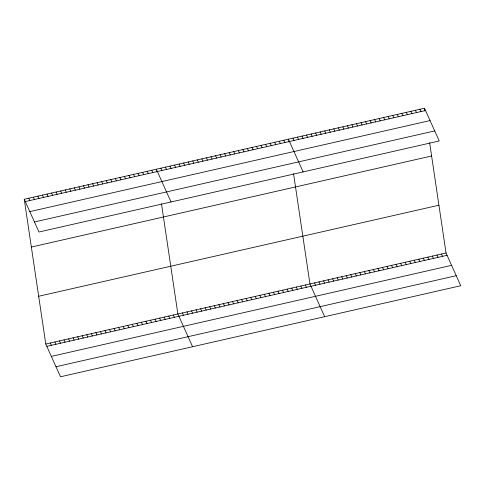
<?xml version="1.0" encoding="UTF-8"?>
<svg xmlns="http://www.w3.org/2000/svg" width="485" height="485" viewBox="0 0 485 485"><rect width="100%" height="100%" fill="white"/><g stroke="black" fill="none" stroke-linecap="round" stroke-linejoin="round"><path stroke-width="0.73" d="M24.25 199.262L424.502 108.222L439.216 140.965L38.964 232.012L24.25 199.262L45.784 344.035L60.498 376.778L460.75 285.738L446.036 252.988L429.631 142.723M25.287 201.578L425.539 110.531M29.803 211.618L430.056 120.577M34.453 221.966L434.705 130.926M31.355 247.041L431.608 155.994M38.679 296.262L438.931 205.216M45.784 344.035L446.036 252.988M46.821 346.345L447.073 255.304M51.337 356.39L451.583 265.344M55.987 366.733L456.239 275.692M419.968 109.252L421.004 111.568M415.427 110.283L416.469 112.599M410.892 111.32L411.935 113.629M406.357 112.35L407.394 114.66M401.822 113.381L402.859 115.691M397.288 114.411L398.324 116.727M392.747 115.442L393.79 117.758M388.212 116.479L389.249 118.789M383.677 117.509L384.714 119.819M441.495 254.025L442.538 256.335M379.143 118.54L380.179 120.85M436.961 255.055L438.003 257.365M374.602 119.571L375.645 121.887M432.426 256.086L433.463 258.396M370.067 120.601L371.11 122.917M427.891 257.117L428.928 259.433M365.532 121.638L366.569 123.948M423.35 258.147L424.393 260.463M360.998 122.669L362.034 124.978M418.816 259.184L419.858 261.494M356.457 123.699L357.5 126.009M414.281 260.215L415.318 262.524M351.922 124.73L352.965 127.046M409.746 261.245L410.783 263.555M347.387 125.76L348.424 128.076M405.205 262.276L406.248 264.592M342.853 126.797L343.889 129.107M400.671 263.306L401.713 265.622M338.312 127.828L339.354 130.138M396.136 264.343L397.173 266.653M333.777 128.858L334.82 131.168M391.601 265.374L392.638 267.684M329.242 129.889L330.279 132.205M387.066 266.404L388.103 268.714M324.707 130.92L325.744 133.236M382.526 267.435L383.568 269.751M320.167 131.956L321.209 134.266M377.991 268.466L379.027 270.782M315.632 132.987L316.675 135.297M373.456 269.502L374.493 271.812M311.097 134.018L312.134 136.327M368.921 270.533L369.958 272.843M306.562 135.048L307.599 137.364M364.38 271.564L365.423 273.873M302.028 136.079L303.064 138.395M359.846 272.594L360.882 274.91M297.487 137.116L298.53 139.425M355.311 273.625L356.348 275.941M292.952 138.146L293.989 140.456M350.776 274.662L351.813 276.971M303.131 171.92L288.417 139.177L288.811 141.832M346.235 275.692L347.278 278.002M283.864 140.213L284.901 142.523M341.701 276.723L342.743 279.033M279.305 141.25L280.348 143.56M337.166 277.753L338.203 280.069M274.752 142.287L275.789 144.597M332.631 278.784L333.668 281.1M270.2 143.317L271.236 145.633M328.09 279.821L329.133 282.131M265.641 144.354L266.683 146.67M323.556 280.851L324.598 283.161M261.088 145.391L262.13 147.707M319.021 281.882L320.058 284.192M256.535 146.428L257.571 148.743M314.486 282.913L315.523 285.222M251.982 147.464L253.018 149.774M324.665 316.693L309.945 283.943L293.546 173.678M247.423 148.501L248.465 150.811M305.392 284.98L306.435 287.296M242.87 149.538L243.913 151.847M300.839 286.017L301.876 288.326M238.317 150.574L239.354 152.884M296.286 287.053L297.323 289.363M233.764 151.611L234.801 153.921M291.727 288.09L292.77 290.4M229.205 152.642L230.248 154.957M287.175 289.127L288.217 291.436M224.652 153.678L225.689 155.994M282.622 290.163L283.658 292.473M220.099 154.715L221.136 157.031M278.069 291.2L279.105 293.51M215.54 155.752L216.583 158.068M273.51 292.231L274.552 294.547M210.987 156.788L212.03 159.098M268.957 293.267L269.993 295.583M206.434 157.825L207.471 160.135M264.404 294.304L265.44 296.62M201.881 158.862L202.918 161.172M259.845 295.341L260.888 297.651M197.322 159.898L198.365 162.208M255.292 296.377L256.335 298.687M192.769 160.935L193.806 163.245M250.739 297.414L251.776 299.724M188.216 161.966L189.253 164.282M246.186 298.451L247.223 300.761M183.663 163.002L184.7 165.318M241.627 299.487L242.67 301.797M179.104 164.039L180.147 166.355M237.074 300.518L238.111 302.834M174.552 165.076L175.588 167.386M232.521 301.555L233.558 303.871M169.999 166.112L171.035 168.422M227.968 302.591L229.005 304.907M165.44 167.149L166.482 169.459M223.409 303.628L224.452 305.944M160.887 168.186L161.929 170.496M218.856 304.665L219.893 306.975M171.047 201.966L156.334 169.223L156.728 171.872M214.303 305.702L215.34 308.011M151.781 170.259L152.817 172.569M209.744 306.738L210.787 309.048M147.222 171.29L148.264 173.606M205.191 307.775L206.234 310.085M142.669 172.327L143.705 174.642M200.638 308.812L201.675 311.121M138.116 173.363L139.153 175.679M196.085 309.842L197.122 312.158M133.563 174.4L134.6 176.71M191.526 310.879L192.569 313.195M129.004 175.437L130.047 177.746M186.974 311.916L188.01 314.231M124.451 176.473L125.488 178.783M182.421 312.952L183.457 315.268M119.898 177.51L120.935 179.82M192.581 346.733L177.868 313.989L161.463 203.724M115.339 178.547L116.382 180.856M173.309 315.026L174.351 317.336M110.786 179.583L111.829 181.893M168.756 316.062L169.792 318.372M106.233 180.614L107.27 182.93M164.203 317.099L165.239 319.409M101.68 181.651L102.717 183.967M159.644 318.136L160.687 320.446M97.121 182.687L98.164 185.003M155.091 319.166L156.134 321.482M92.568 183.724L93.605 186.034M150.538 320.203L151.575 322.519M88.015 184.761L89.052 187.071M145.985 321.24L147.022 323.556M83.462 185.797L84.499 188.107M141.426 322.276L142.469 324.586M78.903 186.834L79.946 189.144M136.873 323.313L137.91 325.623M74.35 187.871L75.387 190.181M132.32 324.35L133.357 326.66M69.798 188.901L70.834 191.217M127.767 325.387L128.804 327.696M65.239 189.938L66.281 192.254M123.208 326.423L124.251 328.733M60.686 190.975L61.728 193.291M118.655 327.46L119.692 329.77M56.133 192.012L57.169 194.327M114.102 328.49L115.139 330.806M51.58 193.048L52.616 195.358M109.543 329.527L110.586 331.843M47.021 194.085L48.063 196.395M104.99 330.564L106.033 332.88M42.468 195.122L43.505 197.431M100.437 331.601L101.474 333.91M37.915 196.158L38.952 198.468M95.884 332.637L96.921 334.947M33.362 197.195L34.399 199.505M91.325 333.674L92.368 335.984M28.803 198.226L29.846 200.541M86.773 334.711L87.809 337.02M82.22 335.747L83.256 338.057M77.667 336.784L78.703 339.094M73.108 337.815L74.15 340.13M68.555 338.851L69.591 341.167M64.002 339.888L65.038 342.204M59.443 340.925L60.486 343.234M54.89 341.961L55.933 344.271M50.337 342.998L51.374 345.308M424.502 108.222L424.896 110.877"/></g></svg>
